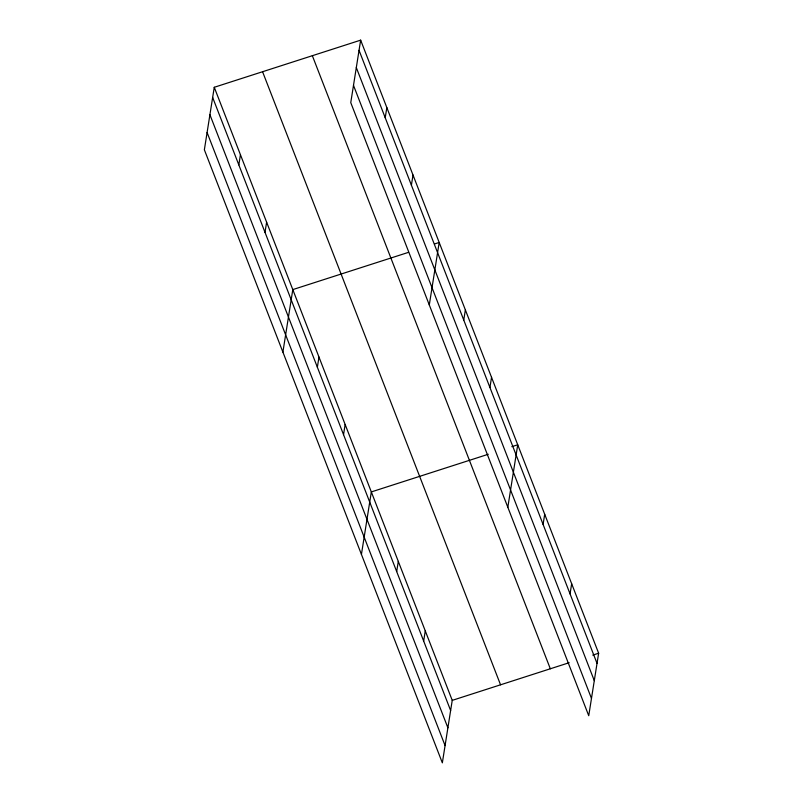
<?xml version="1.0" encoding="UTF-8"?>
<svg xmlns="http://www.w3.org/2000/svg" width="803" height="803" viewBox="0 0 803 803"><rect width="100%" height="100%" fill="white"/><g stroke="black" fill="none" stroke-linecap="round" stroke-linejoin="round"><path stroke-width="1.2" d="M214.26 87.286L204.363 149.78L442.343 762.85L452.24 700.367L214.26 87.286L360.657 40.15L598.636 653.22L588.74 715.714L350.76 102.633L360.657 40.15M238.822 164.896L240.438 154.728M265.01 232.338L266.616 222.17M282.897 352.095L292.794 289.602L408.556 252.333M317.366 367.212L318.972 357.044M385.219 117.76L386.835 107.592M343.543 434.644L345.149 424.486M411.397 185.192L413.013 175.024M361.43 554.401L371.327 491.918L488.264 454.267M429.294 304.949L439.191 242.466L434.473 243.982M396.692 571.565L398.298 561.397M463.753 320.066L465.369 309.898M423.663 641.055L425.269 630.887M489.93 387.508L491.546 377.34M507.827 507.265L517.724 444.782L511.832 446.679M543.089 524.429L544.695 514.261M570.06 593.909L571.666 583.741M452.24 700.367L569.176 662.706M592.744 655.118L598.636 653.22M359.041 50.318L597.03 663.388M356.311 67.582L594.29 680.653M353.491 85.369L591.48 698.439M312.347 55.708L550.326 668.779M262.571 71.738L500.55 684.808M212.644 97.454L450.634 710.535M209.914 114.719L447.893 727.799M207.094 132.515L445.083 745.585"/></g></svg>
